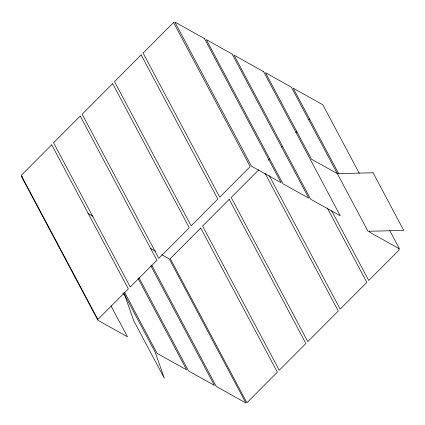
<?xml version="1.0" encoding="UTF-8"?>
<svg xmlns="http://www.w3.org/2000/svg" width="425" height="425" viewBox="0 0 425 425"><rect width="100%" height="100%" fill="white"/><g stroke="black" fill="none" stroke-linecap="round" stroke-linejoin="round"><path stroke-width="0.64" d="M268.18 160.23L269.583 158.822M281.27 147.093L282.205 146.157M258.83 169.745L231.179 197.492L307.801 341.61L338.268 311.042L265.072 173.368M295.858 132.589L296.793 131.649M308.513 119.892L309.448 118.952M22.387 176.784L21.25 176.147L97.877 320.264L127.473 336.802L110.962 305.756M87.837 213.366L92.958 216.229M150.445 248.354L155.566 251.218M161.824 254.718L169.224 258.852L245.852 402.964L216.256 386.426L151.778 265.158M122.841 293.702L124.567 294.663L133.662 320.572L164.316 378.218L155.215 352.309L123.632 292.91M359.258 173.278L322.814 104.736L293.218 88.198L338.698 173.729M389.783 230.69L399.442 248.853L369.846 232.31L369.224 231.136M398.257 248.142L399.192 249.9L368.73 280.468L331.665 210.752M327.245 207.937L366.828 282.381L340.17 309.129L269.11 175.477M150.864 265.88L214.407 385.39L188.509 370.919L138.986 277.769M138.067 278.497L186.66 369.883L157.064 353.345L124.674 292.416M80.229 116.041L53.571 142.789L130.241 286.992L156.899 260.243L80.229 116.041M141.153 54.899L114.5 81.648L191.17 225.85L217.823 199.102L141.153 54.899M51.717 144.782L21.25 175.355L97.872 319.473L128.339 288.899L51.717 144.782M112.641 83.645L82.179 114.213L158.801 258.331L189.263 227.763L112.641 83.645M173.57 22.504L143.103 53.072L219.73 197.195L250.192 166.621L173.57 22.504M229.229 199.314L202.576 226.063L279.246 370.271L305.899 343.522L229.229 199.314M200.717 228.06L170.255 258.628L246.877 402.746L277.339 372.178L200.717 228.06M373.097 172.789L337.344 173.628L311.451 159.157L265.471 72.691L291.369 87.162L367.997 231.274L403.75 230.435L373.097 172.789M204.436 38.574L174.84 22.036L251.467 166.148L281.063 182.686L204.436 38.574M232.178 54.081L206.284 39.61L282.912 183.722L308.805 198.193L232.178 54.081M263.622 71.655L234.032 55.117L310.654 199.229L340.25 215.767L263.622 71.655"/></g></svg>
